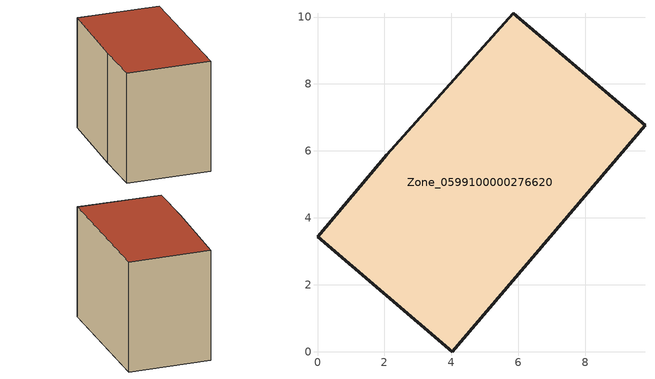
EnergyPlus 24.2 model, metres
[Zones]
Zone_0599100000276620
 floor ground (C_G): 9.79,6.76 4.03,0 0,3.43 2.08,5.88 5.85,10.11 z0
 wall outside (C_F): 4.03,0 9.79,6.76 5.85,10.11 2.08,5.88 0,3.43 4.03,0 z0:7.06
 roof outside (C_R): 5.85,10.11 2.08,5.88 0,3.43 4.03,0 9.79,6.76 z7.06
[BUILDING]
Pand.0599100000276620: North Axis=0; Terrain=City; Loads Convergence Tolerance Value=0.04; Temperature Convergence Tolerance Value=0.4; Solar Distribution=FullExterior; Maximum Number of Warmup Days=25; Minimum Number of Warmup Days=1
[Site:Location]
Rotterdam.The.Hague.AP_ZH_NLD Design_Conditions: Latitude=51.96; Longitude=4.45; Time Zone=1; Elevation=-4.5
[SITE:GROUNDTEMPERATURE:BUILDINGSURFACE]
18, 18, 18, 18, 18, 18, 18, 18, 18, 18, 18, 18
[MATERIAL] Thermal Absorptance=0.9; Solar Absorptance=0.7; Visible Absorptance=0.7
Name | Roughness | Thickness | Conductivity | Density | Specific Heat
G.TC.1946 | MediumSmooth | 0.15 | 1 | 540 | 1210
F.TC.1946 | Rough | 0.3 | 0.857143 | 1920 | 840
R.TC.1946 | MediumRough | 0.2 | 0.909091 | 1500 | 1000
[CONSTRUCTION]
C_G: G.TC.1946
C_F: F.TC.1946
C_R: R.TC.1946
[ZONE]
Zone_0599100000276620: Type=1; Multiplier=1; Ceiling Height=Autocalculate; Volume=Autocalculate; Floor Area=autocalculate; Part of Total Floor Area=Yes
[ZONEINFILTRATION:DESIGNFLOWRATE]
Infil_Zone_0599100000276620: Zone or ZoneList or Space or SpaceList=Zone_0599100000276620; Schedule=AlwaysOn; Design Flow Rate Calculation Method=Flow/Area; Flow Rate per Floor Area=0.003; Constant Term Coefficient=1; Temperature Term Coefficient=0; Velocity Term Coefficient=0; Velocity Squared Term Coefficient=0
[HVACTEMPLATE:ZONE:IDEALLOADSAIRSYSTEM]
Zone_0599100000276620: Maximum Heating Supply Air Temperature=50; Minimum Cooling Supply Air Temperature=13; Maximum Heating Supply Air Humidity Ratio=0.0156; Minimum Cooling Supply Air Humidity Ratio=0.0077; Heating Limit=NoLimit; Cooling Limit=NoLimit; Dehumidification Control Type=ConstantSensibleHeatRatio; Cooling Sensible Heat Ratio=0.7; Dehumidification Setpoint=60; Humidification Control Type=None; Humidification Setpoint=30; Outdoor Air Method=None; Outdoor Air Flow Rate per Person=0.00944; Outdoor Air Flow Rate per Zone Floor Area=0; Outdoor Air Flow Rate per Zone=0; Demand Controlled Ventilation Type=None; Outdoor Air Economizer Type=NoEconomizer; Heat Recovery Type=None; Sensible Heat Recovery Effectiveness=0.7; Latent Heat Recovery Effectiveness=0.65
[ZONECONTROL:THERMOSTAT]
ThermostatControl_Zone_0599100000276620: Zone or ZoneList=Zone_0599100000276620; Control Type Schedule=DualSetpointControlType; Control 1=Thermostat_Zone_0599100000276620; Temperature Difference Between Cutout And Setpoint=0
[THERMOSTATSETPOINT:DUALSETPOINT]
Thermostat_Zone_0599100000276620: Heating Setpoint Temperature Schedule=HeatingSetpoint_Zone_0599100000276620; Cooling Setpoint Temperature Schedule=CoolingSetpoint_Zone_0599100000276620
[SCHEDULE:COMPACT]
HeatingSetpoint_Zone_0599100000276620: Through: 12/31, For: AllDays, Until: 24:00, 21
CoolingSetpoint_Zone_0599100000276620: Through: 12/31, For: AllDays, Until: 24:00, 24
DualSetpointControlType: Through: 12/31, For: AllDays, Until: 24:00, 4
AlwaysOn: Through: 12/31, For: AllDays, Until: 24:00, 1
